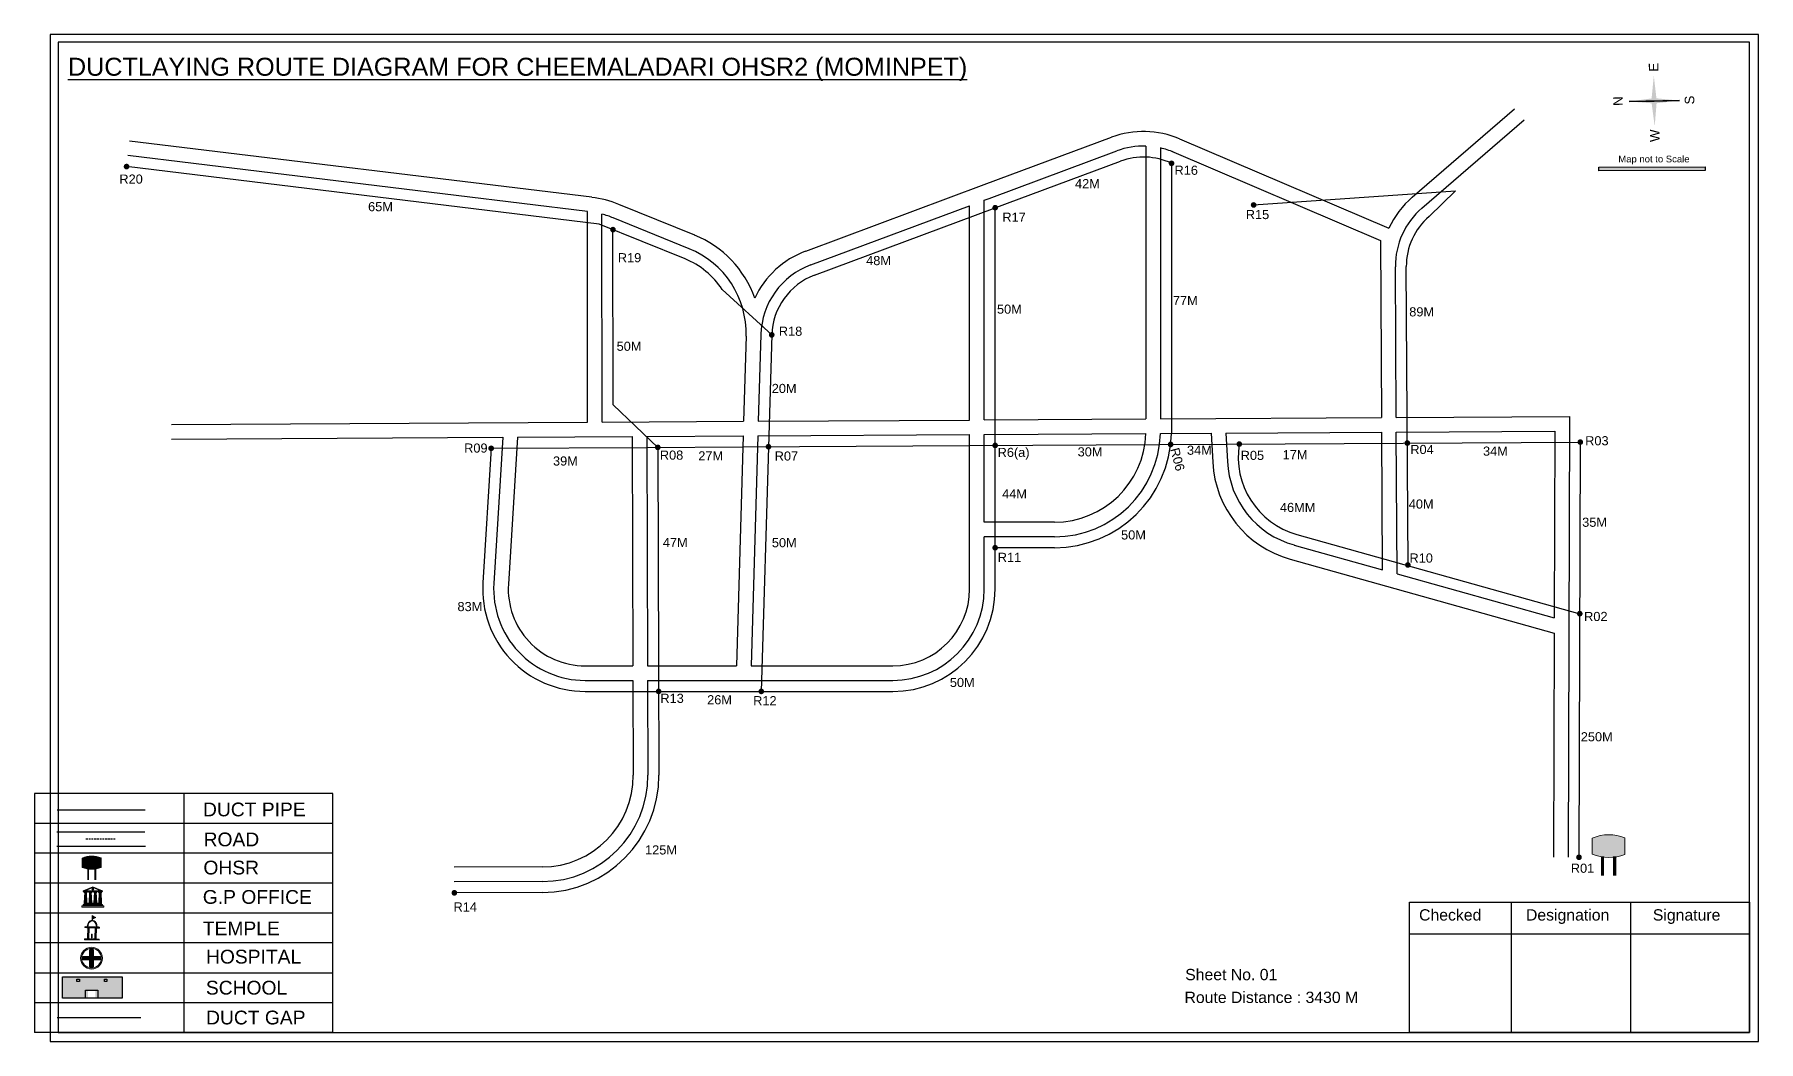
# Model space of a CAD drawing. Header units: inches. Extents: x 183 to 7161, y 301 to 1786.
# Drawn here: x 2074 to 3017, y 301 to 851 of the extents above; entities that cross this region are included whole.
import ezdxf

# ---------------------------------------------------------------- set-up
doc = ezdxf.new("R2010")
doc.units = ezdxf.units.IN
doc.header["$MEASUREMENT"] = 0
doc.linetypes.add('DASHEDX2', pattern=[1.5, 1, -0.5])
for name, color, linetype in [('LANDMARK', 7, 'Continuous'), ('OHT', 7, 'Continuous'), ('pipe', 5, 'Continuous')]:
    doc.layers.add(name, color=color, linetype=linetype)
doc.styles.get("Standard").update_dxf_attribs({"font": 'arial.ttf'})

# ---------------------------------------------------------------- blocks, each defined once
blk = doc.blocks.new('OHT')
at = {"linetype": 'Continuous', "lineweight": 0, "true_color": 0x0ffffc}
blk.add_hatch(color=4, dxfattribs=at).paths.add_polyline_path([(0.012, 1), (0, 1, 0.101323), (-0.4, 0.916), (-0.4, 0.525, 0.194075), (0.399, 0.521), (0.399, 0.921, 0.097877)])
at = {"color": 4, "linetype": 'Continuous', "lineweight": 0, "true_color": 0x0ffffc, "flags": 128}
for points in [[(-0.4, 0.525), (-0.4, 0.916)], [(0.399, 0.521), (0.399, 0.921)]]:
    blk.add_lwpolyline(points, dxfattribs=at)
at = {"color": 4, "linetype": 'Continuous', "lineweight": 0, "true_color": 0x0ffffc, "const_width": 0.075, "flags": 128}
for points in [[(-0.15, 0), (-0.15, 0.475)], [(0.15, 0), (0.15, 0.473)]]:
    blk.add_lwpolyline(points, dxfattribs=at)
at = {"color": 4, "linetype": 'Continuous', "lineweight": 0, "true_color": 0x0ffffc}
for centre, radius, start, end in [((0.006, -0.019), 1.019, 67.3109, 113.4711), ((0.004, 1.513), 1.068, 247.7682, 291.7007)]:
    blk.add_arc(centre, radius, start, end, dxfattribs=at)
blk = doc.blocks.new('Government_Office')
at = {"linetype": 'Continuous', "lineweight": 0, "true_color": 0xff0000}
h = blk.add_hatch(color=1, dxfattribs=at)
h.paths.add_polyline_path([(0.44, 0.72), (0.45, 0.75), (0, 0.93), (-0.45, 0.75), (-0.44, 0.72)])
h.paths.add_polyline_path([(0.355, 0.75), (-0.355, 0.75), (0, 0.9)], flags=16)
h.paths.add_polyline_path([(0, 0.778, -1), (0, 0.872, -1)], flags=0)
h = blk.add_hatch(color=1, dxfattribs=at)
edge = h.paths.add_edge_path()
edge.add_arc((0, 0.825), 0.0467, 90, 270)
edge.add_arc((0, 0.825), 0.0467, 270, 450)
for points in [[(-0.5, 0.05), (0.5, 0.05), (0.5, 0), (-0.5, 0)], [(-0.45, 0.075), (-0.45, 0.12), (0.45, 0.12), (0.45, 0.075)], [(-0.4, 0.14), (-0.4, 0.18), (0.4, 0.18), (0.4, 0.14)]]:
    blk.add_hatch(color=1, dxfattribs=at).paths.add_polyline_path(points)
h = blk.add_hatch(color=1, dxfattribs=at)
edge = h.paths.add_edge_path()
edge.add_line((-0.27, 0.195), (-0.295, 0.675))
edge.add_line((-0.295, 0.675), (-0.29, 0.675))
edge.add_arc((-0.278, 0.688), 0.0176, 225.30401, 441.56588)
edge.add_line((-0.275, 0.705), (-0.395, 0.705))
edge.add_arc((-0.392, 0.688), 0.0176, 98.43412, 314.69599)
edge.add_line((-0.38, 0.675), (-0.375, 0.675))
edge.add_line((-0.375, 0.675), (-0.4, 0.195))
edge.add_line((-0.4, 0.195), (-0.27, 0.195))
h = blk.add_hatch(color=1, dxfattribs=at)
edge = h.paths.add_edge_path()
edge.add_line((-0.047, 0.195), (-0.072, 0.675))
edge.add_line((-0.072, 0.675), (-0.067, 0.675))
edge.add_arc((-0.054, 0.688), 0.0176, 225.30401, 441.56588)
edge.add_line((-0.052, 0.705), (-0.172, 0.705))
edge.add_arc((-0.169, 0.688), 0.0176, 98.43412, 314.69599)
edge.add_line((-0.157, 0.675), (-0.152, 0.675))
edge.add_line((-0.152, 0.675), (-0.177, 0.195))
edge.add_line((-0.177, 0.195), (-0.047, 0.195))
h = blk.add_hatch(color=1, dxfattribs=at)
edge = h.paths.add_edge_path()
edge.add_line((0.177, 0.195), (0.152, 0.675))
edge.add_line((0.152, 0.675), (0.157, 0.675))
edge.add_arc((0.169, 0.688), 0.0176, 225.30401, 441.56588)
edge.add_line((0.172, 0.705), (0.052, 0.705))
edge.add_arc((0.054, 0.688), 0.0176, 98.43412, 314.69599)
edge.add_line((0.067, 0.675), (0.072, 0.675))
edge.add_line((0.072, 0.675), (0.047, 0.195))
edge.add_line((0.047, 0.195), (0.177, 0.195))
h = blk.add_hatch(color=1, dxfattribs=at)
edge = h.paths.add_edge_path()
edge.add_line((0.4, 0.195), (0.375, 0.675))
edge.add_line((0.375, 0.675), (0.38, 0.675))
edge.add_arc((0.392, 0.688), 0.0176, 225.30401, 441.56588)
edge.add_line((0.395, 0.705), (0.275, 0.705))
edge.add_arc((0.278, 0.688), 0.0176, 98.43412, 314.69599)
edge.add_line((0.29, 0.675), (0.295, 0.675))
edge.add_line((0.295, 0.675), (0.27, 0.195))
edge.add_line((0.27, 0.195), (0.4, 0.195))
at = {"color": 1, "linetype": 'Continuous', "lineweight": 0, "true_color": 0xff0000, "flags": 128}
for points in [[(-0.45, 0.75), (-0.44, 0.72), (0.44, 0.72), (0.45, 0.75), (0, 0.93)], [(-0.355, 0.75), (0.355, 0.75), (0, 0.9)], [(-0.5, 0.05), (0.5, 0.05), (0.5, 0), (-0.5, 0)], [(-0.45, 0.075), (-0.45, 0.12), (0.45, 0.12), (0.45, 0.075)], [(-0.4, 0.14), (-0.4, 0.18), (0.4, 0.18), (0.4, 0.14)]]:
    blk.add_lwpolyline(points, close=True, dxfattribs=at)
for points in [[(0, 0.872, 1), (0, 0.778, 1)], [(-0.27, 0.195), (-0.295, 0.675), (-0.29, 0.675, 1.379694), (-0.275, 0.705), (-0.395, 0.705, 1.379694), (-0.38, 0.675), (-0.375, 0.675), (-0.4, 0.195)], [(-0.047, 0.195), (-0.072, 0.675), (-0.067, 0.675, 1.379694), (-0.052, 0.705), (-0.172, 0.705, 1.379694), (-0.157, 0.675), (-0.152, 0.675), (-0.177, 0.195)], [(0.177, 0.195), (0.152, 0.675), (0.157, 0.675, 1.379694), (0.172, 0.705), (0.052, 0.705, 1.379694), (0.067, 0.675), (0.072, 0.675), (0.047, 0.195)], [(0.4, 0.195), (0.375, 0.675), (0.38, 0.675, 1.379694), (0.395, 0.705), (0.275, 0.705, 1.379694), (0.29, 0.675), (0.295, 0.675), (0.27, 0.195)]]:
    blk.add_lwpolyline(points, format="xyb", close=True, dxfattribs=at)
blk = doc.blocks.new('Temple')
at = {"linetype": 'Continuous', "lineweight": 0, "true_color": 0xff0000}
h = blk.add_hatch(color=1, dxfattribs=at)
edge = h.paths.add_edge_path()
edge.add_line((0.175, 0.49), (0.225, 0.49))
edge.add_line((0.225, 0.49), (0.225, 0.497))
edge.add_line((0.225, 0.497), (0.307, 0.497))
edge.add_line((0.307, 0.497), (0.307, 0.533))
edge.add_line((0.307, 0.533), (0.257, 0.533))
edge.add_line((0.257, 0.533), (0.257, 0.54))
edge.add_line((0.257, 0.54), (0.2, 0.54))
edge.add_spline(control_points=[(0.2, 0.54), (0.2, 0.589), (0.19, 0.638), (0.142, 0.743), (0.092, 0.79), (0.027, 0.805), (0.02, 0.806), (0.012, 0.806)], knot_values=[4.712389, 4.712389, 4.712389, 4.712389, 5.278166, 5.278166, 6.117402, 6.117402, 6.223801, 6.223801, 6.223801, 6.223801], degree=3, periodic=0)
edge.add_line((0.012, 0.806), (0.012, 0.79))
edge.add_line((0.012, 0.79), (-0.012, 0.79))
edge.add_line((-0.012, 0.79), (-0.012, 0.806))
edge.add_spline(control_points=[(-0.012, 0.806), (-0.055, 0.802), (-0.096, 0.781), (-0.171, 0.699), (-0.197, 0.628), (-0.2, 0.55), (-0.2, 0.545), (-0.2, 0.54)], knot_values=[6.343965, 6.343965, 6.343965, 6.343965, 6.956638, 6.956638, 7.795874, 7.795874, 7.853982, 7.853982, 7.853982, 7.853982], degree=3, periodic=0)
edge.add_line((-0.2, 0.54), (-0.257, 0.54))
edge.add_line((-0.257, 0.54), (-0.257, 0.533))
edge.add_line((-0.257, 0.533), (-0.307, 0.533))
edge.add_line((-0.307, 0.533), (-0.307, 0.497))
edge.add_line((-0.307, 0.497), (-0.225, 0.497))
edge.add_line((-0.225, 0.497), (-0.225, 0.49))
edge.add_line((-0.225, 0.49), (-0.175, 0.49))
edge.add_line((-0.175, 0.49), (-0.175, 0.07))
edge.add_arc((-0.205, 0.07), 0.03, -90, 0, ccw=False)
edge.add_line((-0.205, 0.04), (-0.257, 0.04))
edge.add_line((-0.257, 0.04), (-0.257, 0.033))
edge.add_line((-0.257, 0.033), (-0.307, 0.033))
edge.add_line((-0.307, 0.033), (-0.307, 0))
edge.add_line((-0.307, 0), (0.307, 0))
edge.add_line((0.307, 0), (0.307, 0.033))
edge.add_line((0.307, 0.033), (0.257, 0.033))
edge.add_line((0.257, 0.033), (0.257, 0.04))
edge.add_line((0.257, 0.04), (0.205, 0.04))
edge.add_arc((0.205, 0.07), 0.03, 180, 270, ccw=False)
edge.add_line((0.175, 0.07), (0.175, 0.49))
h.paths.add_polyline_path([(0.125, 0.07, -0.414214), (0.095, 0.04), (0.05, 0.04), (0.05, 0.033), (-0.05, 0.033), (-0.05, 0.04), (-0.095, 0.04, -0.414214), (-0.125, 0.07), (-0.125, 0.497), (0.125, 0.497)], flags=16)
edge = h.paths.add_edge_path(flags=16)
edge.add_ellipse((0, 0.54), major_axis=(0, 0.242), ratio=0.722808, start_angle=270, end_angle=450, ccw=False)
edge.add_line((0.175, 0.54), (-0.175, 0.54))
h.paths.add_polyline_path([(0.012, 0.23), (0.012, 0.07), (-0.012, 0.07), (-0.012, 0.23)], flags=0)
h = blk.add_hatch(color=1, dxfattribs=at)
edge = h.paths.add_edge_path()
edge.add_line((0.012, 0.857), (0, 0.85))
edge.add_line((0, 0.85), (-0.003, 0.925))
edge.add_line((-0.003, 0.925), (-0.012, 0.925))
edge.add_line((-0.012, 0.925), (-0.012, 0.806))
edge.add_spline(control_points=[(-0.012, 0.806), (-0.004, 0.807), (0.004, 0.807), (0.012, 0.806)], knot_values=[6.223801, 6.223801, 6.223801, 6.223801, 6.343965, 6.343965, 6.343965, 6.343965], degree=3, periodic=0)
edge.add_line((0.012, 0.806), (0.012, 0.857))
h = blk.add_hatch(color=1, dxfattribs=at)
edge = h.paths.add_edge_path()
edge.add_line((0.012, 0.79), (0.012, 0.806))
edge.add_spline(control_points=[(0.012, 0.806), (0.004, 0.807), (-0.004, 0.807), (-0.012, 0.806)], knot_values=[6.223801, 6.223801, 6.223801, 6.223801, 6.343965, 6.343965, 6.343965, 6.343965], degree=3, periodic=0)
edge.add_line((-0.012, 0.806), (-0.012, 0.79))
edge.add_line((-0.012, 0.79), (0.012, 0.79))
at = {"linetype": 'Continuous', "lineweight": 0, "true_color": 0xe66000}
blk.add_hatch(color=32, dxfattribs=at).paths.add_polyline_path([(-0.006, 1), (0.147, 0.931), (0, 0.85)])
at = {"color": 1, "linetype": 'Continuous', "lineweight": 0, "true_color": 0xff0000, "flags": 128}
for points in [[(0.012, 0.925), (-0.012, 0.925), (-0.012, 0.79), (0.012, 0.79)], [(0.012, 0.23), (-0.012, 0.23), (-0.012, 0.07), (0.012, 0.07)]]:
    blk.add_lwpolyline(points, close=True, dxfattribs=at)
at = {"color": 32, "linetype": 'Continuous', "lineweight": 0, "true_color": 0xe66000, "flags": 128}
blk.add_lwpolyline([(-0.006, 1), (0.147, 0.931), (0, 0.85), (-0.006, 1)], dxfattribs=at)
at = {"color": 1, "linetype": 'Continuous', "lineweight": 0, "true_color": 0xff0000, "flags": 128}
blk.add_lwpolyline([(0.2, 0.54), (0.257, 0.54), (0.257, 0.533), (0.307, 0.533), (0.307, 0.497), (0.225, 0.497), (0.225, 0.49), (0.175, 0.49), (0.175, 0.07, 0.414214), (0.205, 0.04), (0.257, 0.04), (0.257, 0.033), (0.307, 0.033), (0.307, 0), (-0.307, 0), (-0.307, 0.033), (-0.257, 0.033), (-0.257, 0.04), (-0.205, 0.04, 0.414214), (-0.175, 0.07), (-0.175, 0.49), (-0.225, 0.49), (-0.225, 0.497), (-0.307, 0.497), (-0.307, 0.533), (-0.257, 0.533), (-0.257, 0.54), (-0.2, 0.54)], format="xyb", dxfattribs=at)
blk.add_lwpolyline([(-0.175, 0.54), (0.175, 0.54)], dxfattribs=at)
blk.add_lwpolyline([(0.125, 0.497), (0.125, 0.07, -0.414214), (0.095, 0.04), (0.05, 0.04), (0.05, 0.033), (-0.05, 0.033), (-0.05, 0.04), (-0.095, 0.04, -0.414214), (-0.125, 0.07), (-0.125, 0.497)], format="xyb", close=True, dxfattribs=at)
at = {"color": 1, "linetype": 'Continuous', "lineweight": 0, "true_color": 0xff0000}
blk.add_ellipse((0, 0.54), major_axis=(0, 0.242), ratio=0.722808, start_param=4.712389, end_param=7.853982, dxfattribs=at)
blk.add_open_spline([(0.2, 0.54), (0.2, 0.589), (0.19, 0.638), (0.142, 0.743), (0.092, 0.79), (-0.023, 0.816), (-0.085, 0.794), (-0.171, 0.699), (-0.197, 0.628), (-0.2, 0.55), (-0.2, 0.545), (-0.2, 0.54)], degree=3, knots=[4.712389, 4.712389, 4.712389, 4.712389, 5.278166, 5.278166, 6.117402, 6.117402, 6.956638, 6.956638, 7.795874, 7.795874, 7.853982, 7.853982, 7.853982, 7.853982], dxfattribs=at)
blk = doc.blocks.new('*U5')
at = {"color": 0, "linetype": 'DASHEDX2', "transparency": 16777216}
blk.add_line((-8.22, 0), (8.01, 0), dxfattribs=at)
blk = doc.blocks.new('Hospital')
at = {"linetype": 'Continuous', "lineweight": 0, "true_color": 0x000000}
h = blk.add_hatch(color=18, dxfattribs=at)
h.paths.add_polyline_path([(-0.5, 0, 1), (0.5, 0, 1)])
h.paths.add_polyline_path([(0.446, 0, -1), (-0.446, 0, -1)], flags=16)
at = {"linetype": 'Continuous', "true_color": 0xff0000}
blk.add_hatch(color=1, dxfattribs=at).paths.add_polyline_path([(-0.394, 0.08), (-0.08, 0.08), (-0.08, 0.394), (0.08, 0.394), (0.08, 0.08), (0.394, 0.08), (0.394, -0.08), (0.08, -0.08), (0.08, -0.394), (-0.08, -0.394), (-0.08, -0.08), (-0.394, -0.08)])
at = {"color": 1, "linetype": 'Continuous', "true_color": 0xff0000, "flags": 128}
blk.add_lwpolyline([(-0.394, 0.08), (-0.08, 0.08), (-0.08, 0.394), (0.08, 0.394), (0.08, 0.08), (0.394, 0.08), (0.394, -0.08), (0.08, -0.08), (0.08, -0.394), (-0.08, -0.394), (-0.08, -0.08), (-0.394, -0.08)], close=True, dxfattribs=at)
at = {"color": 18, "linetype": 'Continuous', "lineweight": 0, "true_color": 0x000000}
for radius in [0.5, 0.446]:
    blk.add_circle((0, 0), radius, dxfattribs=at)

msp = doc.modelspace()

# ---------------------------------------------------------------- hatches: boundary and pattern name
at = {"ltscale": 0.5}
h = msp.add_hatch(color=5, dxfattribs=at)
h.dxf.hatch_style = 1
h.paths.add_polyline_path([(2125.6, 779.26, 1), (2122.48, 779.26, 1)])
h = msp.add_hatch(color=5, dxfattribs=at)
h.dxf.hatch_style = 1
h.paths.add_polyline_path([(2697.3, 781.03, 1), (2694.19, 781.03, 1)])
at = {"true_color": 0x0093dd}
h = msp.add_hatch(color=142, dxfattribs=at)
h.dxf.hatch_style = 1
h.paths.add_polyline_path([(2929.49, 778.9), (2929.49, 776.97), (2987.77, 777.1), (2987.77, 779.04)])
at = {"ltscale": 0.5}
h = msp.add_hatch(color=5, dxfattribs=at)
h.dxf.hatch_style = 1
h.paths.add_polyline_path([(2600.83, 756.77, 1), (2597.72, 756.77, 1)])
h = msp.add_hatch(color=5, dxfattribs=at)
h.dxf.hatch_style = 1
h.paths.add_polyline_path([(2742.22, 758.25, 1), (2739.11, 758.25, 1)])
h = msp.add_hatch(color=5, dxfattribs=at)
h.dxf.hatch_style = 1
h.paths.add_polyline_path([(2391.72, 744.77, 1), (2388.61, 744.77, 1)])
h = msp.add_hatch(color=5, dxfattribs=at)
h.dxf.hatch_style = 1
h.paths.add_polyline_path([(2478.6, 687.2, 1), (2475.49, 687.2, 1)])
h = msp.add_hatch(color=5, dxfattribs=at)
h.dxf.hatch_style = 1
h.paths.add_polyline_path([(2325.09, 625.16, 1), (2321.97, 625.16, 1)])
h = msp.add_hatch(color=5, dxfattribs=at)
h.dxf.hatch_style = 1
h.paths.add_polyline_path([(2416.25, 625.68, 1), (2413.13, 625.68, 1)])
h = msp.add_hatch(color=5, dxfattribs=at)
h.dxf.hatch_style = 1
h.paths.add_polyline_path([(2476.8, 626.03, 1), (2473.69, 626.03, 1)])
h = msp.add_hatch(color=5, dxfattribs=at)
h.dxf.hatch_style = 1
h.paths.add_polyline_path([(2600.81, 626.73, 1), (2597.7, 626.73, 1)])
h = msp.add_hatch(color=5, dxfattribs=at)
h.dxf.hatch_style = 1
h.paths.add_polyline_path([(2696.8, 627.28, 1), (2693.68, 627.28, 1)])
h = msp.add_hatch(color=5, dxfattribs=at)
h.dxf.hatch_style = 1
h.paths.add_polyline_path([(2734.38, 627.49, 1), (2731.26, 627.49, 1)])
h = msp.add_hatch(color=5, dxfattribs=at)
h.dxf.hatch_style = 1
h.paths.add_polyline_path([(2826.31, 628.02, 1), (2823.19, 628.02, 1)])
h = msp.add_hatch(color=5, dxfattribs=at)
h.dxf.hatch_style = 1
h.paths.add_polyline_path([(2920.96, 628.56, 1), (2917.84, 628.56, 1)])
h = msp.add_hatch(color=5, dxfattribs=at)
h.dxf.hatch_style = 1
h.paths.add_polyline_path([(2600.81, 570.79, 1), (2597.7, 570.79, 1)])
h = msp.add_hatch(color=5, dxfattribs=at)
h.dxf.hatch_style = 1
h.paths.add_polyline_path([(2826.6, 561.36, 1), (2823.49, 561.36, 1)])
h = msp.add_hatch(color=5, dxfattribs=at)
h.dxf.hatch_style = 1
h.paths.add_polyline_path([(2920.66, 534.73, 1), (2917.54, 534.73, 1)])
h = msp.add_hatch(color=5, dxfattribs=at)
h.dxf.hatch_style = 1
h.paths.add_polyline_path([(2416.7, 492.22, 1), (2413.58, 492.22, 1)])
h = msp.add_hatch(color=5, dxfattribs=at)
h.dxf.hatch_style = 1
h.paths.add_polyline_path([(2472.86, 492.22, 1), (2469.74, 492.22, 1)])
h = msp.add_hatch(color=5, dxfattribs=at)
h.dxf.hatch_style = 1
h.paths.add_polyline_path([(2920.23, 401.52, 1), (2917.11, 401.52, 1)])
h = msp.add_hatch(color=5, dxfattribs=at)
h.dxf.hatch_style = 1
h.paths.add_polyline_path([(2304.95, 382.07, 1), (2301.83, 382.07, 1)])
at = {"true_color": 0xc8c92d}
h = msp.add_hatch(color=52, dxfattribs=at)
h.dxf.hatch_style = 1
h.paths.add_polyline_path([(2095.57, 336.13), (2089.09, 336.13), (2089.09, 324.48), (2095.57, 324.48)])
h.paths.add_polyline_path([(2121.66, 336.13), (2115.18, 336.13), (2115.18, 324.48), (2121.66, 324.48)])
at = {"true_color": 0x293189}
h = msp.add_hatch(color=177, dxfattribs=at)
h.dxf.hatch_style = 1
h.paths.add_polyline_path([(2115.18, 336.13), (2095.57, 336.13), (2095.57, 324.48), (2102.93, 324.48), (2102.93, 328.3), (2106.97, 328.3), (2106.97, 324.48), (2115.18, 324.48)])
h.paths.add_polyline_path([(2098.37, 333.53), (2096.93, 333.53), (2096.93, 334.86), (2098.37, 334.86)], flags=16)
h.paths.add_polyline_path([(2111.89, 333.53), (2111.89, 334.86), (2113.33, 334.86), (2113.33, 333.53)], flags=16)

# ---------------------------------------------------------------- linework, layer by layer
for p, q in [((2973.66, 815.34), (2946.05, 814.86)), ((2946.05, 814.86), (2973.66, 815.34)), ((2973.66, 815.34), (2946.05, 814.86)), ((2959.88, 815.1), (2973.66, 815.34)), ((2827.49, 762.56), (2883.4, 810.91)), ((2832.73, 756.51), (2888.63, 804.86)), ((2378.52, 762.43), (2125.73, 793.16)), ((2593.26, 769.36), (2662.97, 795.31)), ((2700.04, 794.44), (2814.72, 745.51)), ((2376.16, 754.66), (2124.76, 785.22)), ((2596.05, 761.86), (2665.77, 787.82)), ((2681.68, 790.44), (2681.68, 641.2)), ((2689.68, 789.42), (2689.68, 641.2)), ((2695.68, 787.61), (2810.12, 738.77)), ((2695.68, 787.61), (2695.68, 787.59)), ((2495.59, 733), (2593.26, 769.36)), ((2376.2, 639.46), (2376.16, 754.66)), ((2434.86, 741.74), (2393.34, 758.59)), ((2498.38, 725.5), (2585.26, 757.84)), ((2585.26, 640.65), (2585.26, 757.84)), ((2593.26, 760.82), (2596.05, 761.86)), ((2593.26, 640.7), (2593.26, 760.82)), ((2384.2, 639.51), (2384.16, 753.23)), ((2431.85, 734.32), (2390.33, 751.18)), ((2810.12, 738.77), (2810.67, 641.94)), ((2818.67, 641.98), (2818.2, 724.5)), ((2463.02, 686.52), (2461.65, 639.95)), ((2471.05, 687.38), (2469.65, 639.99)), ((2689.68, 641.25), (2810.67, 641.94)), ((2818.67, 641.98), (2913.44, 642.53)), ((2905.44, 642.55), (2905.44, 642.48)), ((2913.44, 642.53), (2912.67, 401.54)), ((2148.68, 638.16), (2376.2, 639.46)), ((2384.2, 639.51), (2461.65, 639.95)), ((2469.42, 631.99), (2465.71, 506.22)), ((2469.42, 631.99), (2585.26, 632.65)), ((2469.65, 639.99), (2585.26, 640.65)), ((2585.26, 548.22), (2585.26, 632.65)), ((2593.26, 640.7), (2681.68, 641.2)), ((2593.26, 632.7), (2681.66, 633.2)), ((2593.26, 584.79), (2593.26, 632.7)), ((2689.66, 633.25), (2717.52, 633.41)), ((2717.52, 633.41), (2718.32, 617.51)), ((2725.53, 633.45), (2810.72, 633.94)), ((2725.53, 633.45), (2726.31, 617.91)), ((2811.15, 558.74), (2810.72, 633.94)), ((2818.72, 633.99), (2905.42, 634.48)), ((2819.16, 556.49), (2818.72, 633.99)), ((2905.42, 634.48), (2905.09, 532.43)), ((2913.42, 634.53), (2913.44, 634.53)), ((2148.72, 630.16), (2329.91, 631.2)), ((2329.91, 631.2), (2324.97, 551.31)), ((2337.93, 631.24), (2332.96, 550.81)), ((2337.93, 631.24), (2400.67, 631.6)), ((2400.67, 631.6), (2401.09, 506.22)), ((2408.67, 631.65), (2461.41, 631.95)), ((2408.67, 631.65), (2409.09, 506.22)), ((2461.41, 631.95), (2457.71, 506.22)), ((2631.68, 584.79), (2593.26, 584.79)), ((2593.26, 548.22), (2593.26, 576.79)), ((2631.68, 576.79), (2593.26, 576.79)), ((2762.77, 572.29), (2811.15, 558.74)), ((2760.61, 564.59), (2905.06, 524.12)), ((2819.16, 556.49), (2905.09, 532.43)), ((2905.06, 524.12), (2904.67, 401.56)), ((2374.88, 506.22), (2401.09, 506.22)), ((2409.09, 506.22), (2457.71, 506.22)), ((2465.71, 506.22), (2543.26, 506.22)), ((2374.88, 498.22), (2401.12, 498.22)), ((2401.12, 498.22), (2401.3, 446.4)), ((2409.12, 498.22), (2543.26, 498.22)), ((2409.12, 498.22), (2409.3, 446.43)), ((2465.48, 498.22), (2465.47, 497.98)), ((2073.68, 436.33), (2073.68, 306.96)), ((2155.33, 436.33), (2155.33, 305.69)), ((2236.99, 420), (2073.68, 420)), ((2085.91, 415.49), (2134.1, 415.49)), ((2085.91, 407.6), (2134.34, 407.6)), ((2236.99, 403.67), (2073.68, 403.67)), ((2351.47, 396.23), (2303.34, 396.07)), ((2236.99, 387.34), (2073.68, 387.34)), ((2351.5, 388.23), (2303.37, 388.07)), ((2236.99, 371.01), (2073.68, 371.01)), ((2236.99, 354.68), (2073.68, 354.68)), ((2073.68, 338.35), (2236.99, 338.35)), ((2073.68, 322.02), (2236.99, 322.02)), ((2073.67, 306.71), (2073.67, 305.7)), ((2073.68, 306.96), (2073.68, 305.69)), ((2236.99, 305.69), (2073.68, 305.69))]:
    msp.add_line(p, q)
at = {"color": 1}
msp.add_line((2946.05, 814.86), (2959.87, 815.1), dxfattribs=at)
at = {"color": 242, "true_color": 0xcd2027}
for p, q in [((2881.48, 376.93), (2881.48, 305.64)), ((2946.79, 376.93), (2946.79, 305.64)), ((2825.87, 359.66), (3011.95, 359.66))]:
    msp.add_line(p, q, dxfattribs=at)
for points in [[(2082.24, 851.48), (2082.24, 300.76), (3016.89, 300.76), (3016.89, 851.48)], [(2086.56, 847.26), (2086.56, 305.7), (3011.95, 305.7), (3011.95, 847.26)], [(2121.73, 336.13), (2121.73, 324.48), (2089.09, 324.48), (2089.09, 336.13)], [(2098.37, 334.86), (2098.37, 333.53), (2096.93, 333.53), (2096.93, 334.86)], [(2111.89, 333.53), (2111.89, 334.86), (2113.33, 334.86), (2113.33, 333.53)]]:
    msp.add_lwpolyline(points, close=True)
at = {"color": 142, "true_color": 0x0093dd}
msp.add_lwpolyline([(2987.78, 777.1), (2929.49, 776.97), (2929.49, 778.9), (2987.77, 779.04), (2987.77, 777.1)], dxfattribs=at)
for points in [[(2236.99, 305.69), (2236.99, 436.33), (2073.68, 436.33)], [(2101.53, 324.48), (2101.53, 328.79), (2108.38, 328.79), (2108.38, 324.48)]]:
    msp.add_lwpolyline(points)
at = {"color": 242, "true_color": 0xcd2027}
msp.add_lwpolyline([(3011.95, 305.64), (2825.87, 305.64), (2825.87, 376.93), (3011.95, 376.93)], close=True, dxfattribs=at)
for centre, radius, start, end in [((2680.42, 748.46), 50, 66.89011, 110.4202), ((2680.42, 748.46), 42, 88.276, 110.4202), ((2680.42, 748.46), 42, 66.89011, 77.258), ((2371.52, 704.85), 58, 67.90238, 83.06977), ((2860.2, 724.74), 50, 130.85332, 155.45873), ((2860.2, 724.74), 42, 130.85332, 180.32689), ((2371.52, 704.85), 50, 67.90238, 75.35499), ((2413.04, 688), 58, 19.44757, 67.90238), ((2413.04, 688), 50, 358.31268, 67.90238), ((2513.03, 686.14), 50, 110.4202, 154.95221), ((2513.03, 686.14), 42, 110.4202, 178.31268), ((2631.68, 634.79), 58, 270, 358.48068), ((2631.66, 634.85), 50.06, 270.02918, 358.11713), ((2776.25, 620.44), 58, 182.89141, 254.35303), ((2776.25, 620.44), 50, 182.89141, 254.35303), ((2374.88, 548.22), 50, 176.46191, 270), ((2374.88, 548.22), 42, 176.46191, 270), ((2543.26, 548.22), 50, 270, 0), ((2543.26, 548.22), 42, 270, 0), ((2351.3, 446.23), 50, 270.19527, 0.19527), ((2351.3, 446.23), 58, 270.19527, 0.19527)]:
    msp.add_arc(centre, radius, start, end)
for points in [[(2961.21, 815.14), (2958.26, 815.09), (2959.61, 828.91)], [(2961.21, 815.14), (2958.26, 815.09), (2959.61, 828.91)], [(2961.22, 815.14), (2958.26, 815.09), (2960.1, 801.3)], [(2961.22, 815.14), (2958.26, 815.09), (2960.1, 801.3)], [(2959.89, 813.74), (2959.84, 816.7), (2973.66, 815.34)], [(2959.89, 813.74), (2959.84, 816.7), (2973.66, 815.34)]]:
    msp.add_solid(points)
at = {"color": 1}
msp.add_solid([(2959.89, 813.74), (2959.84, 816.7), (2946.05, 814.86)], dxfattribs=at)
msp.add_solid([(2959.89, 813.74), (2959.84, 816.7), (2946.05, 814.86)], dxfattribs=at)
at = {"layer": 'OHT', "color": 5}
msp.add_line((2086.09, 427.45), (2134.27, 427.45), dxfattribs=at)
at = {"layer": 'OHT', "color": 1}
msp.add_line((2086.09, 313.85), (2131.87, 313.85), dxfattribs=at)
at = {"layer": 'pipe'}
for p, q in [((2382.65, 747.83), (2124.04, 779.26)), ((2598.14, 756.24), (2667.86, 782.19)), ((2695.68, 781.06), (2695.68, 633.28)), ((2740.66, 758.25), (2851.09, 766.03)), ((2500.47, 719.88), (2599.26, 756.65)), ((2599.26, 632.73), (2599.26, 756.65)), ((2429.59, 728.76), (2382.65, 747.83)), ((2390.19, 649.03), (2390.16, 744.77)), ((2825.13, 561.05), (2824.2, 724.54)), ((2449.9, 712.03), (2477.05, 687.2)), ((2477.05, 687.2), (2475.42, 632.03)), ((2414.69, 625.68), (2390.19, 649.03)), ((2599.26, 584.79), (2599.26, 632.7)), ((2323.53, 625.16), (2318.98, 551.68)), ((2323.53, 625.16), (2408.69, 625.65)), ((2408.7, 625.65), (2461.45, 625.95)), ((2414.69, 625.68), (2415.09, 506.24)), ((2461.24, 625.95), (2585.29, 626.65)), ((2475.41, 631.82), (2471.3, 492.22)), ((2585.26, 626.65), (2689.18, 627.2)), ((2689.19, 627.25), (2725.83, 627.46)), ((2725.56, 627.45), (2919.4, 628.56)), ((2919.4, 628.56), (2918.67, 401.52)), ((2599.26, 548.22), (2599.26, 584.79)), ((2764.38, 578.07), (2919.1, 534.73)), ((2631.68, 570.79), (2599.26, 570.79)), ((2415.09, 506.22), (2415.3, 446.45)), ((2374.88, 492.22), (2409.14, 492.22)), ((2409.12, 492.22), (2543.26, 492.22)), ((2351.52, 382.23), (2303.39, 382.07))]:
    msp.add_line(p, q, dxfattribs=at)
msp.add_lwpolyline([(2851.09, 766.03), (2836.65, 751.97)], dxfattribs=at)
for centre, radius, start, end in [((2680.42, 748.46), 36, 64.91337, 110.4202), ((2860.2, 724.74), 36, 130.85332, 180.32689), ((2413.04, 688), 44, 33.10753, 67.90238), ((2513.03, 686.14), 36, 110.4202, 178.31268), ((2631.68, 634.79), 64, 270, 358.48068), ((2776.25, 620.44), 44, 170.76776, 254.35303), ((2374.88, 548.22), 56, 176.46191, 270), ((2543.26, 548.22), 56, 270, 0), ((2351.3, 446.23), 64, 270.19527, 0.19527)]:
    msp.add_arc(centre, radius, start, end, dxfattribs=at)

# ---------------------------------------------------------------- block references
at = {"linetype": 'DASHEDX2'}
msp.add_blockref('*U5', (2110.07, 411.54), dxfattribs=at)
at = {"layer": 'LANDMARK'}
for name, p, xscale, yscale, zscale in [('Government_Office', (2105.61, 374.31), 11.88720511909492, 11.88720511909492, 11.88720511909492), ('Hospital', (2104.89, 346.32), 11.98860615148842, 11.98860615148842, 11.98860615148842)]:
    msp.add_blockref(name, p, dxfattribs=dict(at, xscale=xscale, yscale=yscale, zscale=zscale))
at = {"layer": 'LANDMARK', "xscale": 13.25575162515788, "yscale": 13.25575162515788, "zscale": 13.25575162515788, "rotation": 358.3713438591284}
msp.add_blockref('Temple', (2105.02, 356.33), dxfattribs=at)
at = {"layer": 'OHT'}
for p, xscale, yscale, zscale in [((2934.85, 391.43), 22.41341502807723, 22.41341502807723, 22.41341502807723), ((2104.99, 389.12), 13.07449209971172, 13.07449209971172, 13.07449209971172)]:
    msp.add_blockref('OHT', p, dxfattribs=dict(at, xscale=xscale, yscale=yscale, zscale=zscale))

# ---------------------------------------------------------------- texts
at = {"color": 242, "true_color": 0xcd2027}
msp.add_text('%%UDUCTLAYING ROUTE DIAGRAM FOR CHEEMALADARI OHSR2 (MOMINPET)', height=9.8438, dxfattribs=at).set_placement((2092.01, 828.92))
for s, height, rotation, p in [('E', 5.2, 91.00631, (2962.13, 831.19)), ('N', 5.2, 91.00631, (2942.62, 812.45)), ('S', 5.2, 91.00631, (2981.77, 813.23)), ('W', 5.2, 91.00631, (2962.81, 792.76)), ('R06', 5, 284.99, (2694.96, 624.67))]:
    msp.add_text(s, height=height, rotation=rotation).set_placement(p)
for s, height, p in [('Map not to Scale', 3.7195, (2940.18, 781.53)), ('R20', 5, (2120.12, 769.91)), ('R16', 5, (2697.38, 774.75)), ('42M', 5, (2642.95, 767.4)), ('65M', 5, (2256.19, 754.83)), ('R15', 5, (2736.38, 750.52)), ('R17', 5, (2603.2, 749.06)), ('R19', 5, (2392.83, 726.9)), ('48M', 5, (2528.68, 725.34)), ('77M', 5, (2696.51, 703.48)), ('50M', 5, (2600.26, 698.78)), ('89M', 5, (2825.81, 697.3)), ('R18', 5, (2480.92, 686.7)), ('50M', 5, (2392.16, 678.49)), ('20M', 5, (2477.02, 655.41)), ('R09', 5, (2308.74, 622.81)), ('R08', 5, (2415.82, 618.95)), ('27M', 5, (2436.84, 618.54)), ('R07', 5, (2478.64, 618.46)), ('R6(a)', 5, (2600.61, 620.43)), ('30M', 5, (2644.39, 620.74)), ('34M', 5, (2704.2, 621.64)), ('R05', 5, (2733.59, 618.81)), ('17M', 5, (2756.53, 619.18)), ('R04', 5, (2826.39, 622.03)), ('34M', 5, (2866.16, 621.13)), ('R03', 5, (2922.05, 626.81)), ('39M', 5, (2357.35, 615.74)), ('44M', 5, (2603.06, 597.73)), ('46MM', 5, (2755.06, 590.35)), ('40M', 5, (2825.54, 592.2)), ('35M', 5, (2920.42, 582.25)), ('47M', 5, (2417.43, 571.12)), ('50M', 5, (2477.09, 571.07)), ('50M', 5, (2668.14, 575.31)), ('R11', 5, (2600.69, 563.04)), ('R10', 5, (2825.93, 562.67)), ('83M', 5, (2305.1, 536.13)), ('R02', 5, (2921.47, 530.71)), ('R13', 5, (2416.1, 485.95)), ('50M', 5, (2574.47, 494.64)), ('26M', 5, (2441.67, 485.16)), ('R12', 5, (2466.87, 484.65)), ('250M', 5, (2919.65, 464.92)), ('DUCT PIPE', 7.537, (2165.88, 423.9)), ('ROAD ', 7.537, (2166.2, 407.51)), ('125M', 5, (2407.72, 403.04)), ('OHSR', 7.537, (2166.1, 392.11)), ('R01', 5, (2914.21, 393.03)), ('G.P OFFICE', 7.537, (2165.76, 376.05)), ('R14', 5, (2302.94, 371.85)), ('Checked', 6.18, (2831.19, 366.91)), ('Designation', 6.1803, (2889.67, 366.91)), ('Signature', 6.18, (2959.08, 366.91)), ('TEMPLE', 7.537, (2165.75, 358.82)), ('HOSPITAL', 7.537, (2167.51, 343.4)), ('Sheet No. 01', 6.1803, (2703.23, 334.29)), ('SCHOOL', 7.537, (2167.45, 326.43)), ('Route Distance : 3430 M', 6.1803, (2702.85, 321.83)), ('DUCT GAP', 7.537, (2167.56, 310.1))]:
    msp.add_text(s, height=height).set_placement(p)

doc.saveas('drawing.dxf')
